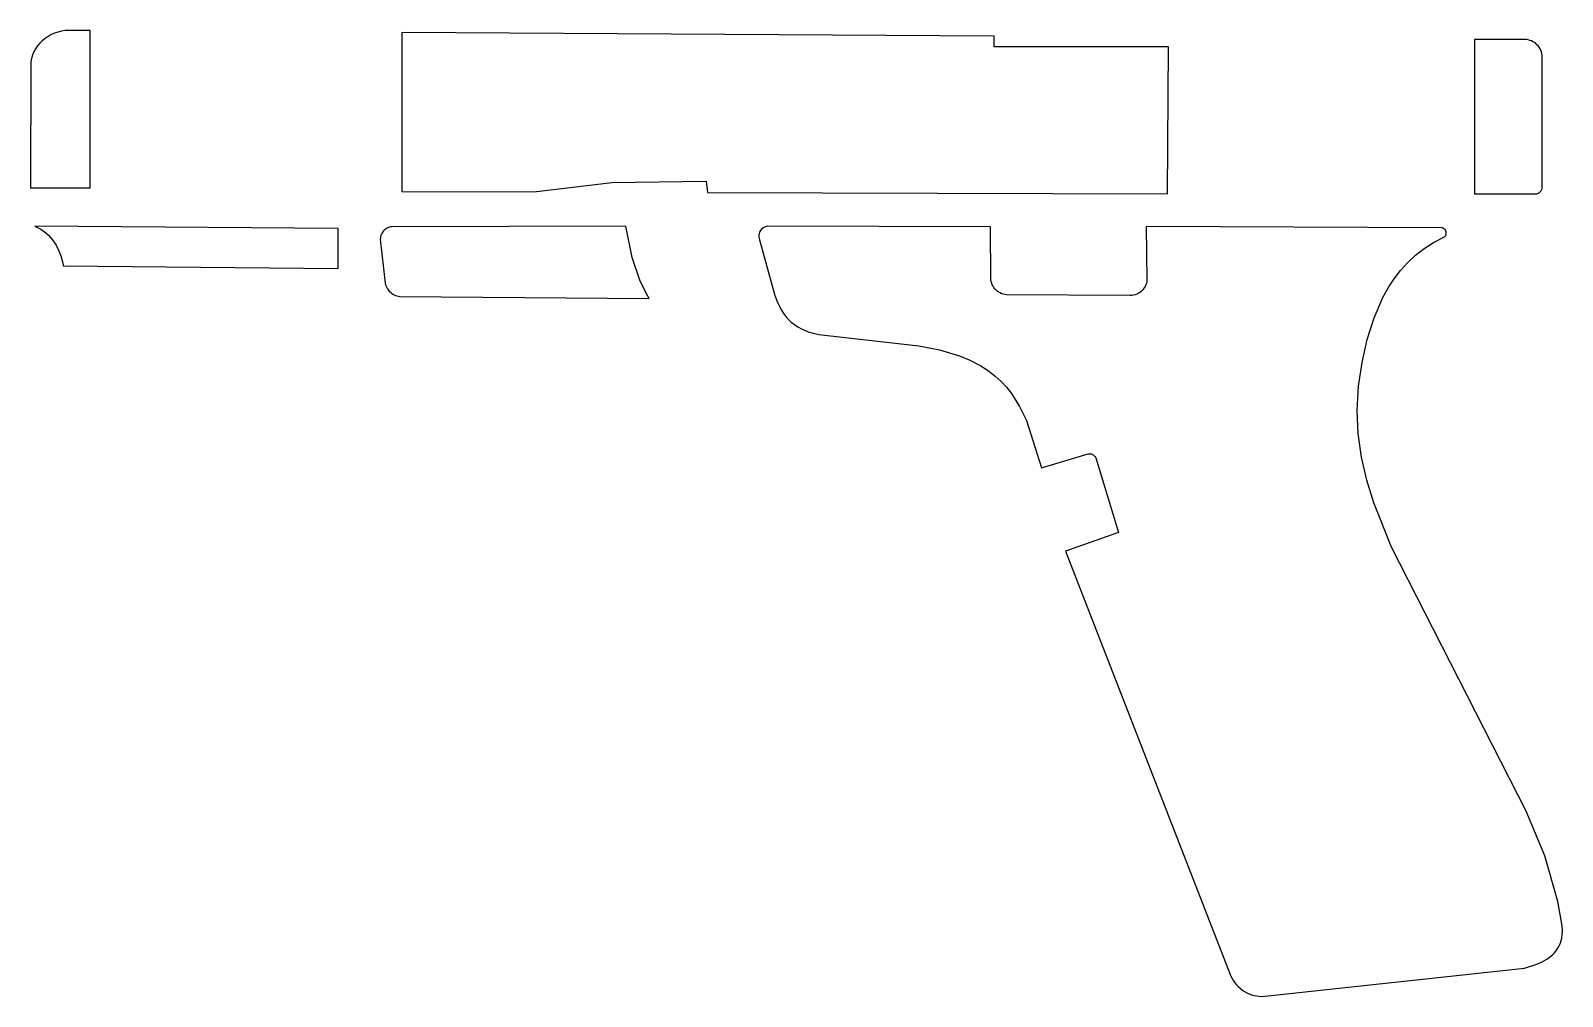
# Model space of a CAD drawing. Header units: millimetres. Extents: x 24 to 181, y -155 to -56.
import ezdxf

# ---------------------------------------------------------------- set-up
doc = ezdxf.new("R2010")
doc.units = ezdxf.units.MM

msp = doc.modelspace()

# ---------------------------------------------------------------- linework, layer by layer
for points in [[(29.68752, -55.700168), (27.104594, -55.701946), (26.732992, -55.754016), (26.369264, -55.840884), (26.016204, -55.961026), (25.676352, -56.112664), (25.352248, -56.293766), (25.046686, -56.5023), (24.762206, -56.736742), (24.501348, -56.99506), (24.266652, -57.275476), (24.060912, -57.576212), (23.886668, -57.895236), (23.746714, -58.23077), (23.64359, -58.581036), (23.579836, -58.944002), (23.557992, -71.881492), (29.68752, -71.900796), (29.68752, -55.700422)], [(122.76074, -57.382664), (122.76074, -56.265572), (61.79693, -55.893716), (61.79693, -72.254872), (75.360276, -72.298306), (83.407504, -71.338694), (93.127322, -71.201026), (93.263974, -72.35444), (140.639038, -72.503538), (140.730986, -57.382156), (122.760486, -57.382156)], [(177.390298, -56.62041), (172.228764, -56.62041), (172.228764, -72.503284), (178.578002, -72.499728), (178.646836, -72.489314), (178.71313, -72.472296), (178.77663, -72.448928), (178.837082, -72.419718), (178.894232, -72.38492), (178.947572, -72.345042), (178.996848, -72.300338), (179.041552, -72.251062), (179.08143, -72.197722), (179.116228, -72.140572), (179.145438, -72.08012), (179.168806, -72.01662), (179.185824, -71.950326), (179.196238, -71.881492), (179.190396, -58.24474), (179.162964, -58.065162), (179.11826, -57.89168), (179.0573, -57.72531), (178.9811, -57.567068), (178.890422, -57.41797), (178.786282, -57.278778), (178.669442, -57.150254), (178.540918, -57.033414), (178.401726, -56.929274), (178.252628, -56.838596), (178.094386, -56.762396), (177.928016, -56.701436), (177.754534, -56.656732), (177.574956, -56.6293), (177.390044, -56.619902)], [(24.006556, -75.816968), (24.597868, -76.135484), (25.13838, -76.528168), (25.385522, -76.75118), (25.615138, -76.99121), (25.82545, -77.248004), (26.180542, -77.79893), (26.46553, -78.378812), (26.694638, -78.985618), (26.948638, -79.932784), (55.228236, -80.186784), (55.228236, -76.071222), (24.006302, -75.817222)], [(87.248492, -83.29168), (86.962234, -82.811112), (86.286086, -81.387188), (85.49386, -79.046832), (84.859368, -75.817222), (60.736226, -75.88758), (60.59678, -75.909424), (60.462668, -75.945492), (60.334906, -75.995022), (60.214256, -76.057252), (60.10148, -76.131166), (59.99734, -76.216002), (59.902598, -76.310744), (59.818016, -76.41463), (59.744356, -76.526898), (59.68238, -76.646532), (59.63285, -76.77277), (59.596528, -76.90485), (59.574176, -77.041756), (59.566556, -77.182726), (60.067698, -81.711038), (60.107322, -81.865978), (60.160408, -82.014822), (60.226194, -82.156808), (60.303918, -82.291174), (60.393072, -82.417412), (60.49264, -82.535014), (60.602114, -82.642964), (60.720732, -82.740754), (60.847732, -82.827876), (60.982352, -82.903568), (61.124084, -82.967322), (61.271912, -83.018376), (61.425328, -83.055968), (61.58357, -83.07959), (87.248238, -83.291426)], [(181.236112, -147.676616), (180.830728, -145.358104), (179.464462, -140.668502), (177.569876, -136.061704), (163.698174, -108.873036), (161.88055, -104.318816), (161.16173, -101.978714), (160.611312, -99.602798), (160.260538, -97.195894), (160.140904, -94.762828), (160.283906, -92.308172), (160.650174, -89.87028), (161.176716, -87.511382), (161.887154, -85.266784), (162.805364, -83.171792), (163.349686, -82.191352), (163.954968, -81.261458), (164.624004, -80.386428), (165.359588, -79.570834), (166.165022, -78.818994), (167.0431, -78.13548), (167.99687, -77.52461), (169.074338, -76.967588), (169.11574, -76.94168), (169.153332, -76.912978), (169.187114, -76.88199), (169.217086, -76.84897), (169.243502, -76.813918), (169.266362, -76.777342), (169.285666, -76.739242), (169.301414, -76.699872), (169.313606, -76.65974), (169.322496, -76.618846), (169.328084, -76.577444), (169.33037, -76.535788), (169.329354, -76.494132), (169.325036, -76.45273), (169.31767, -76.411582), (169.307256, -76.371196), (169.293794, -76.331572), (169.277284, -76.293218), (169.257726, -76.256134), (169.235374, -76.220828), (169.210228, -76.1873), (169.182288, -76.155804), (169.151554, -76.126594), (169.118026, -76.099924), (169.081958, -76.076048), (169.04335, -76.05522), (169.002202, -76.03744), (168.958514, -76.023216), (168.91254, -76.012802), (168.864026, -76.006198), (138.434064, -75.854052), (138.511026, -81.371694), (138.486642, -81.546446), (138.445494, -81.71561), (138.388344, -81.87817), (138.316208, -82.03311), (138.229848, -82.179668), (138.13028, -82.316828), (138.018266, -82.443574), (137.894822, -82.559144), (137.76071, -82.662776), (137.616692, -82.753454), (137.464038, -82.830162), (137.303256, -82.891884), (137.135362, -82.937858), (136.961372, -82.967322), (136.782048, -82.979006), (124.0409, -82.906616), (123.866148, -82.882232), (123.696984, -82.841084), (123.534424, -82.783934), (123.379484, -82.711798), (123.232926, -82.625438), (123.095766, -82.52587), (122.96902, -82.413856), (122.85345, -82.290412), (122.749818, -82.1563), (122.65914, -82.012282), (122.582432, -81.859628), (122.52071, -81.698846), (122.474736, -81.530952), (122.445272, -81.356962), (122.38101, -75.894438), (99.42449, -75.838558), (99.297744, -75.862688), (99.17811, -75.901804), (99.06635, -75.954636), (98.963226, -76.020168), (98.869246, -76.096876), (98.78568, -76.183998), (98.713036, -76.28001), (98.652076, -76.383896), (98.603816, -76.49464), (98.568764, -76.610718), (98.547936, -76.731114), (98.542094, -76.854558), (98.551746, -76.980034), (98.577908, -77.106272), (98.621596, -77.232002), (100.174552, -82.984848), (100.488496, -83.75396), (100.86721, -84.473288), (101.085904, -84.810346), (101.32695, -85.130386), (101.59238, -85.43163), (101.884226, -85.712808), (102.204774, -85.972142), (102.555802, -86.208108), (102.939596, -86.419182), (103.626666, -86.702646), (104.732836, -86.998556), (115.031012, -88.142826), (117.14353, -88.5571), (119.195342, -89.173558), (120.183148, -89.580466), (121.475754, -90.262456), (122.214386, -90.750136), (122.885708, -91.274138), (123.494292, -91.832938), (124.044964, -92.425012), (124.54255, -93.048836), (125.39726, -94.385892), (126.096522, -95.832168), (127.639572, -100.706174), (132.45211, -99.268788), (132.521452, -99.258882), (132.59054, -99.256088), (132.658612, -99.260152), (132.725414, -99.27082), (132.790692, -99.287584), (132.853684, -99.310444), (132.914136, -99.339146), (132.97154, -99.373436), (133.025642, -99.413314), (133.07568, -99.458272), (133.1214, -99.508056), (133.162548, -99.562666), (133.198362, -99.621594), (133.228588, -99.68484), (135.57758, -107.366308), (130.105658, -109.304836), (147.158202, -153.055828), (147.27936, -153.299668), (147.41779, -153.531316), (147.572476, -153.750264), (147.742402, -153.95575), (147.926806, -154.147012), (148.124418, -154.323542), (148.334476, -154.484324), (148.555964, -154.629104), (148.78812, -154.756866), (149.029674, -154.867102), (149.279864, -154.95905), (149.537674, -155.032202), (149.802342, -155.085796), (150.072598, -155.11907), (150.34768, -155.131262), (177.385472, -152.225248), (178.64201, -151.824182), (179.185824, -151.581358), (179.671218, -151.307038), (180.09616, -150.998682), (180.28539, -150.831042), (180.458872, -150.65375), (180.616606, -150.466806), (180.758084, -150.269702), (180.883052, -150.062438), (180.99151, -149.844252), (181.083204, -149.615144), (181.15788, -149.37486), (181.215284, -149.122892), (181.255162, -148.858986), (181.281578, -148.29409), (181.23535, -147.677632)]]:
    msp.add_lwpolyline(points)

doc.saveas('drawing.dxf')
